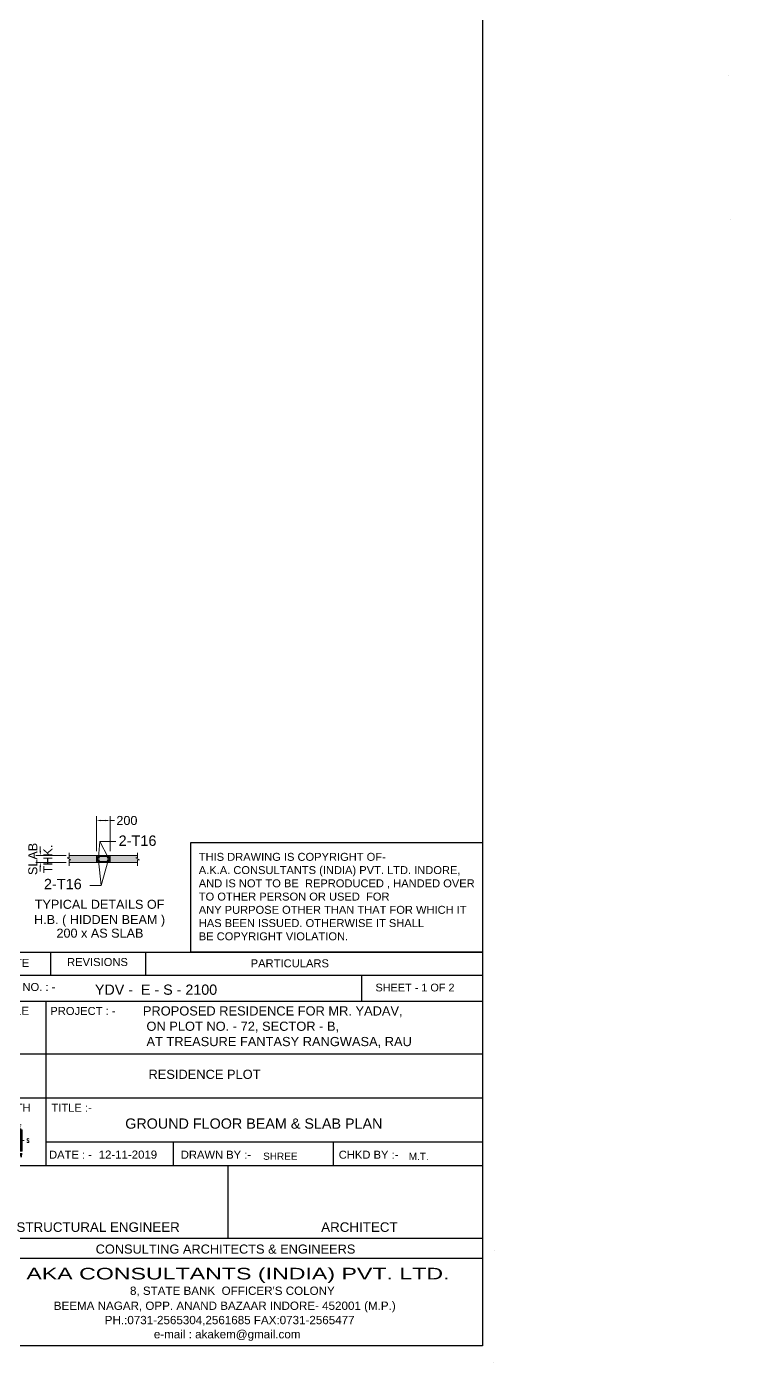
# Model space of a CAD drawing. Header units: metres. Extents: x 1689 to 2066, y 219 to 408.
# Drawn here: x 1721.46 to 1731.74, y 274.94 to 294.48 of the extents above; entities that cross this region are included whole.
import ezdxf
from ezdxf.enums import TextEntityAlignment as Align

# ---------------------------------------------------------------- set-up
doc = ezdxf.new("R2010")
doc.units = ezdxf.units.M
doc.header["$LTSCALE"] = 1.5
for name, color, linetype, lineweight in [('COL', 4, 'Continuous', 25), ('FORMAT - STR', 7, 'Continuous', 25), ('SECTION -  LINE - STR', 3, 'Continuous', 20)]:
    doc.layers.add(name, color=color, linetype=linetype, lineweight=lineweight)
doc.layers.add('LETTER', color=7, linetype='Continuous')
doc.layers.add('T-Text', color=7, linetype='Continuous')
doc.styles.add('A1', font='arial.ttf', dxfattribs={"height": 0.225})
doc.styles.add('PRADEEP - STR', font='swissel.ttf')
doc.styles.add('ROMAND', font='arial.ttf')
doc.styles.add('ROMANS', font='romans', dxfattribs={"width": 0.8})
doc.styles.add('ROMANT', font='romant', dxfattribs={"height": 0.4})
doc.styles.get("Standard").update_dxf_attribs({"font": 'arial.ttf', "height": 0.2})
doc.dimstyles.new('XYZ', dxfattribs={"dimtxt": 0.3, "dimasz": 0.2, "dimexe": 0.09, "dimexo": 0.0625, "dimgap": 0.09, "dimtad": 0, "dimdec": 0, "dimlfac": 1000, "dimzin": 0, "dimdsep": 46, "dimtxsty": 'Standard', "dimblk": 'OBLIQUE', "dimcen": 0.09, "dimclrd": 125, "dimclre": 125, "dimadec": 0, "dimazin": 0, "dimtfac": 1, "dimtdec": 0, "dimtofl": 0, "dimtmove": 0, "dimatfit": 3, "dimfxl": 1, "dimtolj": 1, "dimtzin": 0, "dimlwd": 13, "dimlwe": 13, "dimarcsym": 0})

# ---------------------------------------------------------------- blocks, each defined once
blk = doc.blocks.new('*X3')
at = {"color": 0}
for p, q in [((47703, 10031), (49939, 10031)), ((47703, 10000), (49939, 10000)), ((47703, 9969), (49939, 9969)), ((47703, 9906), (49939, 9906)), ((47703, 9875), (49939, 9875)), ((47712, 10188), (48065, 10188)), ((47765, 10219), (48088, 10219)), ((47818, 10250), (48113, 10250)), ((47870, 10281), (48140, 10281)), ((47923, 10312), (48170, 10312)), ((47975, 10344), (48203, 10344)), ((48028, 10375), (48240, 10375)), ((48081, 10406), (48281, 10406)), ((48133, 10438), (48327, 10438)), ((48186, 10469), (48380, 10469)), ((48238, 10500), (48444, 10500)), ((48291, 10531), (48524, 10531)), ((48343, 10562), (48641, 10562)), ((48396, 10594), (49241, 10594)), ((48449, 10625), (49189, 10625)), ((48501, 10656), (49136, 10656)), ((48554, 10688), (49084, 10688)), ((48606, 10719), (49031, 10719)), ((48659, 10750), (48978, 10750)), ((48712, 10781), (48926, 10781)), ((48764, 10812), (48873, 10812)), ((48817, 10844), (48821, 10844)), ((48996, 10562), (49294, 10562)), ((49114, 10531), (49347, 10531)), ((49194, 10500), (49399, 10500)), ((49257, 10469), (49452, 10469)), ((49310, 10438), (49504, 10438)), ((49357, 10406), (49557, 10406)), ((49398, 10375), (49609, 10375)), ((49434, 10344), (49662, 10344)), ((49467, 10312), (49715, 10312)), ((49497, 10281), (49767, 10281)), ((49525, 10250), (49820, 10250)), ((49550, 10219), (49872, 10219)), ((49572, 10188), (49925, 10188))]:
    blk.add_line(p, q, dxfattribs=at)
blk = doc.blocks.new('NORTH')
at = {"lineweight": 20}
for p, q in [((0.14, 1.8), (-0.52, 0.69)), ((0.14, 1.44), (0.14, 1.8)), ((0.14, -0.43), (-0.52, 0.69)), ((0.14, -0.07), (0.14, -0.43))]:
    blk.add_line(p, q, dxfattribs=at)
at = {"color": 1, "lineweight": 20}
blk.add_line((0.69, 0.69), (-0.88, 0.69), dxfattribs=at)
at = {"lineweight": 20}
for points in [[(0.27, 1.81), (0.37, 1.81), (0.37, -0.43), (0.27, -0.43)], [(0.41, -0.43), (0.41, 1.81), (0.47, 1.81), (0.47, -0.43)]]:
    blk.add_lwpolyline(points, close=True, dxfattribs=at)
for start, end in [(124.5364, 180), (180, 235.4636)]:
    blk.add_arc((0.66, 0.69), 0.92, start, end, dxfattribs=at)
at = {"lineweight": 20, "xscale": 0.001, "yscale": 0.001, "zscale": 0.001, "rotation": 90}
blk.add_blockref('*X3', (10.32, -48.13), dxfattribs=at)
at = {"color": 1, "lineweight": 20, "style": 'ROMANS'}
for s, width, p, p2 in [('E', 0.865261, (0.13, 1.91), (0.41, 1.91)), ('S', 0.865261, (0.94, 0.48), (1.22, 0.48)), ('W', 0.668611, (0.2, -1.03), (0.48, -1.03))]:
    blk.add_text(s, height=0.4, dxfattribs=dict(at, width=width)).set_placement(p, p2, align=Align.FIT)
at = {"color": 1, "lineweight": 20, "style": 'ROMANT', "width": 1.5}
blk.add_text('N', height=0.5, dxfattribs=at).set_placement((-1.64, 0.43))
blk = doc.blocks.new('A$C3A620828')
at = {"color": 125, "lineweight": 25, "ltscale": 100}
for p, q in [((0, 1.718), (-3.7121, 1.718)), ((0, 1.5691), (-3.6971, 1.5691)), ((0, 0.9176), (-3.6971, 0.9176))]:
    blk.add_line(p, q, dxfattribs=at)
at = {"layer": 'COL'}
for p, q in [((-3.7076, 3.8567), (-3.6971, 0.9176)), ((0, 1.9089), (0, 0.9176))]:
    blk.add_line(p, q, dxfattribs=at)
at = {"layer": 'Defpoints', "color": 1, "linetype": 'Continuous', "lineweight": 30}
blk.add_line((0.0859, 1.6321), (0.0859, 1.6321), dxfattribs=at)
at = {"layer": 'FORMAT - STR'}
for p, q in [((-3.7076, 3.8567), (0, 3.8567)), ((-3.2235, 3.8567), (-3.2235, 3.6848)), ((-2.5153, 3.8567), (-2.5153, 3.6848)), ((-3.7076, 3.6848), (0, 3.6848)), ((-0.9039, 3.6848), (-0.9039, 3.491)), ((-3.7076, 3.491), (0, 3.491)), ((-3.26, 3.491), (-3.26, 2.2624)), ((0, 3.0945), (-3.7076, 3.0945)), ((0, 2.7661), (-3.7076, 2.7661)), ((0, 2.4378), (-3.26, 2.4378)), ((-2.3101, 2.4378), (-2.3101, 2.2624)), ((-1.1142, 2.4378), (-1.1142, 2.2624)), ((0, 2.2624), (-3.7076, 2.2624)), ((-1.8982, 1.718), (-1.8982, 2.2624)), ((0, 1.718), (-3.7121, 1.718))]:
    blk.add_line(p, q, dxfattribs=at)
at = {"layer": 'FORMAT - STR', "ltscale": 3, "style": 'PRADEEP - STR'}
for s, height, p in [('DATE', 0.05974, (-3.6055, 3.7469)), ('REVISIONS', 0.05974, (-3.1013, 3.7536)), ('PARTICULARS', 0.059738, (-1.7311, 3.7438)), ('DRG. NO. : -', 0.059738, (-3.6657, 3.5672)), ('SCALE', 0.05974, (-3.6587, 3.3898)), ('PROJECT : -', 0.059738, (-3.226, 3.3882)), ('NORTH', 0.05974, (-3.6702, 2.6651)), ('TITLE :-', 0.05974, (-3.2177, 2.6653)), ('DATE : -', 0.05974, (-3.2353, 2.3148)), ('DRAWN BY :-    ', 0.059738, (-2.252, 2.3148)), ('CHKD BY :-', 0.05974, (-1.0738, 2.3148)), ('STRUCTURAL ENGINEER', 0.071364, (-3.4784, 1.7683)), ('ARCHITECT', 0.07136, (-1.2048, 1.7683))]:
    blk.add_text(s, height=height, dxfattribs=at).set_placement(p)
at = {"layer": 'FORMAT - STR', "color": 4, "ltscale": 3, "char_height": 0.068589, "width": 2.451607, "attachment_point": 1, "rotation": 0.00229, "style": 'PRADEEP - STR'}
for s, insert in [('\\pxql;{\\fArial|b0|i0|c0|p34;\\C256;PROPOSED RESIDENCE FOR MR. YADAV, \\P ON PLOT NO. - 72, SECTOR - B, \\P AT TREASURE FANTASY RANGWASA, RAU}', (-2.5351, 3.4526)), ('\\pxql;{\\fArial|b0|i0|c0|p34;\\C256;RESIDENCE PLOT}', (-2.4934, 2.9794))]:
    blk.add_mtext(s, dxfattribs=dict(at, insert=insert))
at = {"layer": 'T-Text', "ltscale": 3, "style": 'ROMAND'}
blk.add_text('CONSULTING ARCHITECTS & ENGINEERS ', height=0.068214, dxfattribs=at).set_placement((-2.8875, 1.6057))
at = {"layer": 'T-Text', "ltscale": 3, "style": 'ROMAND', "width": 1.424099}
blk.add_text('AKA CONSULTANTS (INDIA) PVT. LTD.', height=0.086818, rotation=0.00229, dxfattribs=at).set_placement((-3.4046, 1.4131), (-0.2472, 1.4132), align=Align.FIT)
at = {"layer": 'T-Text', "ltscale": 3, "style": 'A1'}
for s, p in [("8, STATE BANK  OFFICER'S COLONY", (-2.6314, 1.2978)), ('BEEMA NAGAR, OPP. ANAND BAZAAR INDORE- 452001 (M.P.)', (-3.1999, 1.1857)), ('PH.:0731-2565304,2561685 FAX:0731-2565477', (-2.8197, 1.0788)), ('e-mail : akakem@gmail.com', (-2.4533, 0.9733))]:
    blk.add_text(s, height=0.062013, rotation=0.00229, dxfattribs=at).set_placement(p)
blk = doc.blocks.new('DCDCVDCVZXCXZV')
at = {"layer": 'SECTION -  LINE - STR', "color": 2, "const_width": 0.0303, "flags": 128}
blk.add_lwpolyline([(-0.017, 0, 1), (0.017, 0, 1)], format="xyb", close=True, dxfattribs=at)
at = {"layer": 'SECTION -  LINE - STR', "color": 2}
blk.add_circle((0, 0), 0.0335, dxfattribs=at)
blk = doc.blocks.new('*D482')
at = {"layer": 'Defpoints', "color": 0, "transparency": 16777216}
for p in [(-1.366, 0.407), (-0.692, 0.407), (-0.692, 0.257)]:
    blk.add_point(p, dxfattribs=at)
at = {"layer": 'SECTION -  LINE - STR', "color": 2, "lineweight": 13, "transparency": 16777216}
for p, q in [((-1.366, 0.507), (-1.366, 0.607)), ((-1.366, 0.157), (-1.366, 0.057))]:
    blk.add_line(p, q, dxfattribs=at)
at = {"layer": 'SECTION -  LINE - STR', "color": 1, "lineweight": 13, "transparency": 16777216}
for p, q in [((-0.792, 0.407), (-1.466, 0.407)), ((-0.792, 0.257), (-1.466, 0.257))]:
    blk.add_line(p, q, dxfattribs=at)
at = {"layer": 'SECTION -  LINE - STR', "color": 2, "transparency": 16777216}
for points in [[(-1.383, 0.507), (-1.35, 0.507), (-1.366, 0.407)], [(-1.383, 0.157), (-1.35, 0.157), (-1.366, 0.257)]]:
    blk.add_solid(points, dxfattribs=at)
at = {"layer": 'SECTION -  LINE - STR', "color": 3, "transparency": 16777216, "insert": (-1.366, 0.332), "char_height": 0.2, "width": 0.68704, "attachment_point": 5, "rotation": 90}
blk.add_mtext('\\A1;SLAB \\PTHK.', dxfattribs=at)
blk = doc.blocks.new('_Oblique')
at = {"color": 0, "linetype": 'ByBlock', "lineweight": -2}
blk.add_line((-0.5, -0.5), (0.5, 0.5), dxfattribs=at)
blk = doc.blocks.new('*D483')
at = {"layer": 'Defpoints', "color": 0, "transparency": 16777216}
for p in [(0.18, 1.184), (-0.12, 0.407), (0.18, 0.407)]:
    blk.add_point(p, dxfattribs=at)
at = {"layer": 'SECTION -  LINE - STR', "color": 1, "lineweight": 13, "transparency": 16777216}
for p, q in [((-0.12, 0.507), (-0.12, 1.284)), ((0.18, 0.507), (0.18, 1.284))]:
    blk.add_line(p, q, dxfattribs=at)
at = {"layer": 'SECTION -  LINE - STR', "color": 2, "lineweight": 13, "transparency": 16777216}
for p, q in [((-0.02, 1.184), (0.08, 1.184)), ((0.18, 1.184), (0.28, 1.184))]:
    blk.add_line(p, q, dxfattribs=at)
at = {"layer": 'SECTION -  LINE - STR', "color": 2, "transparency": 16777216}
for points in [[(-0.02, 1.201), (-0.02, 1.168), (-0.12, 1.184)], [(0.08, 1.201), (0.08, 1.168), (0.18, 1.184)]]:
    blk.add_solid(points, dxfattribs=at)
at = {"layer": 'SECTION -  LINE - STR', "color": 3, "transparency": 16777216, "insert": (0.552, 1.184), "char_height": 0.2, "attachment_point": 5}
blk.add_mtext('\\A1;200', dxfattribs=at)
blk = doc.blocks.new('H.B. ( HIDDEN BEAM )')
at = {"layer": 'SECTION -  LINE - STR'}
h = blk.add_hatch(color=48, dxfattribs=at)
h.dxf.hatch_style = 1
h.paths.add_polyline_path([(-0.7296, 0.4066), (-0.7296, 0.3561), (-0.7688, 0.3561), (-0.6904, 0.3148), (-0.7296, 0.3148), (-0.7296, 0.2566), (0.7892, 0.2566), (0.7892, 0.3148), (0.8284, 0.3148), (0.75, 0.3561), (0.7892, 0.3561), (0.7892, 0.4066)])
at = {"layer": 'SECTION -  LINE - STR', "color": 3}
for p, q in [((-0.7296, 0.4066), (0.7892, 0.4066)), ((-0.7296, 0.2566), (0.7892, 0.2566))]:
    blk.add_line(p, q, dxfattribs=at)
at = {"layer": 'SECTION -  LINE - STR', "color": 3, "flags": 128}
for points in [[(-0.7296, 0.4705), (-0.7296, 0.3561), (-0.7688, 0.3561), (-0.6904, 0.3148), (-0.7296, 0.3148), (-0.7296, 0.1831)], [(0.7892, 0.4705), (0.7892, 0.3561), (0.75, 0.3561), (0.8284, 0.3148), (0.7892, 0.3148), (0.7892, 0.1831)]]:
    blk.add_lwpolyline(points, dxfattribs=at)
at = {"layer": 'SECTION -  LINE - STR', "color": 3}
blk.add_lwpolyline([(-0.1202, 0.2566), (0.1798, 0.2566), (0.1798, 0.4066), (-0.1202, 0.4066)], close=True, dxfattribs=at)
at = {"layer": 'SECTION -  LINE - STR', "color": 6}
blk.add_lwpolyline([(-0.0906, 0.2762), (0.1501, 0.2762, 0.4142136), (0.1601, 0.2862), (0.1601, 0.3769, 0.4142136), (0.1501, 0.3869), (-0.0906, 0.3869, 0.4142136), (-0.1006, 0.3769), (-0.1006, 0.2862, 0.4142136)], format="xyb", close=True, dxfattribs=at)
at = {"layer": 'SECTION -  LINE - STR', "color": 2, "yscale": 0.3919999999999998, "zscale": 0.3919999999999998}
for p, xscale in [((-0.0786, 0.3649), 0.3919999999999998), ((0.1381, 0.3649), -0.3919999999999998)]:
    blk.add_blockref('DCDCVDCVZXCXZV', p, dxfattribs=dict(at, xscale=xscale))
at = {"layer": 'SECTION -  LINE - STR', "color": 2, "yscale": 0.3919999999999998, "zscale": 0.3919999999999998, "rotation": 180}
for p, xscale in [((-0.0786, 0.2982), -0.3919999999999998), ((0.1381, 0.2982), 0.3919999999999998)]:
    blk.add_blockref('DCDCVDCVZXCXZV', p, dxfattribs=dict(at, xscale=xscale))
at = {"layer": 'SECTION -  LINE - STR', "color": 6, "style": 'PRADEEP - STR'}
for p in [(0.368, 0.6223), (-1.2869, -0.3388)]:
    blk.add_text('2-T16', height=0.23, dxfattribs=at).set_placement(p)
at = {"layer": 'SECTION -  LINE - STR', "color": 2, "style": 'PRADEEP - STR'}
for s, p in [('TYPICAL DETAILS OF', (-0.0533, -0.7731)), ('H.B. ( HIDDEN BEAM )', (-0.0533, -1.1117)), ('200 x AS SLAB', (-0.0452, -1.4127))]:
    blk.add_text(s, height=0.2, dxfattribs=at).set_placement(p, align=Align.CENTER)
at = {"layer": 'SECTION -  LINE - STR', "color": 3}
dim = blk.add_linear_dim(base=(0.1798, 1.1842), p1=(-0.1202, 0.4066), p2=(0.1798, 0.4066), text='200', dimstyle='XYZ', override={"dimtxt": 0.15, "dimasz": 0.1, "dimexe": 0.1, "dimexo": 0.1, "dimgap": 0.05, "dimsah": 1, "dimdle": 0.1, "dimclrd": 2, "dimclre": 1, "dimclrt": 3, "dimfxl": 100}, dxfattribs=at)
dim.commit()
dim.dimension.update_dxf_attribs({"geometry": '*D483', "text_midpoint": (0.5521, 1.1842)})
dim = blk.add_linear_dim(base=(-1.3662, 0.4066), p1=(-0.6916, 0.2566), p2=(-0.6916, 0.4066), angle=90, text='SLAB \\PTHK.', dimstyle='XYZ', override={"dimtxt": 0.15, "dimasz": 0.1, "dimexe": 0.1, "dimexo": 0.1, "dimgap": 0.05, "dimsah": 1, "dimdle": 0.1, "dimclrd": 2, "dimclre": 1, "dimclrt": 3, "dimfxl": 100}, dxfattribs=at)
dim.commit()
dim.dimension.update_dxf_attribs({"geometry": '*D482', "text_midpoint": (-1.3662, 0.3316), "dimtype": 128})
at = {"layer": 'SECTION -  LINE - STR', "color": 2}
for points in [[(-0.0786, 0.3649), (-0.0458, 0.719), (0.3059, 0.719)], [(0.1381, 0.3649), (-0.0458, 0.719), (0.3059, 0.719)], [(0.1381, 0.2982), (-0.0206, -0.2584), (-0.2701, -0.2584)], [(-0.0786, 0.2982), (-0.0206, -0.2584), (-0.2701, -0.2584)]]:
    blk.add_leader(points, dimstyle='XYZ', override={"dimasz": 0.05, "dimclrd": 2, "dimldrblk": 'Origin2', "dimlwd": 9}, dxfattribs=at)

msp = doc.modelspace()

# ---------------------------------------------------------------- linework, layer by layer
at = {"layer": 'COL'}
msp.add_lwpolyline([(1723.85843, 282.54474), (1728.12242, 282.54474), (1728.12242, 280.94091), (1723.85843, 280.94091)], close=True, dxfattribs=at)
at = {"layer": 'Defpoints', "color": 1, "linetype": 'Continuous', "lineweight": 30}
for p, q in [((1731.71738, 293.771), (1731.71738, 293.771)), ((1731.7423, 291.66462), (1731.7423, 291.66462)), ((1728.27908, 274.94121), (1728.27908, 274.94121))]:
    msp.add_line(p, q, dxfattribs=at)
at = {"layer": 'FORMAT - STR'}
msp.add_lwpolyline([(1698.42242, 317.18235), (1728.12242, 317.18235), (1728.12242, 275.18235), (1698.42242, 275.18235)], close=True, dxfattribs=at)

# ---------------------------------------------------------------- block references
at = {"layer": 'COL', "xscale": 1.959342842447825, "yscale": 1.959342842447825, "zscale": 1.959342842447825}
msp.add_blockref('A$C3A620828', (1728.12242, 273.3844), dxfattribs=at)
at = {"layer": 'LETTER', "color": 7, "xscale": 0.1413310012124444, "yscale": 0.1413310012124444, "zscale": 0.1413310012124444}
msp.add_blockref('NORTH', (1721.32294, 278.08873), dxfattribs=at)
at = {"layer": 'SECTION -  LINE - STR', "linetype": 'Continuous', "xscale": 0.6600000000000001, "yscale": 0.6600000000000001, "zscale": 0.6600000000000001}
msp.add_blockref('H.B. ( HIDDEN BEAM )', (1722.55721, 282.08621), dxfattribs=at)

# ---------------------------------------------------------------- texts
at = {"layer": 'FORMAT - STR', "color": 4, "ltscale": 3, "style": 'PRADEEP - STR'}
msp.add_text('YDV -  E - S - 2100', height=0.1494753, rotation=0.002289, dxfattribs=at).set_placement((1722.45379, 280.3183))
at = {"layer": 'FORMAT - STR', "color": 1, "ltscale": 3, "style": 'PRADEEP - STR'}
for s, height, p in [('SHEET - 1 OF 2', 0.1136326, (1726.55567, 280.36736)), ('M.T.', 0.104633, (1727.04188, 277.90116))]:
    msp.add_text(s, height=height, dxfattribs=at).set_placement(p)
at = {"layer": 'FORMAT - STR', "color": 1, "style": 'PRADEEP - STR'}
msp.add_text('GROUND FLOOR BEAM & SLAB PLAN', height=0.15, rotation=0.002289, dxfattribs=at).set_placement((1724.77712, 278.35886), align=Align.CENTER)
at = {"layer": 'FORMAT - STR', "color": 4, "ltscale": 3, "style": 'PRADEEP - STR'}
msp.add_text('12-11-2019', height=0.119477, dxfattribs=at).set_placement((1722.50945, 277.91988))
at = {"layer": 'FORMAT - STR', "color": 50, "ltscale": 3, "style": 'PRADEEP - STR'}
msp.add_text('SHREE', height=0.104633, dxfattribs=at).set_placement((1724.91249, 277.90376))
at = {"layer": 'FORMAT - STR', "insert": (1723.97231, 282.39441), "char_height": 0.1162592, "width": 4.1426185, "attachment_point": 1, "style": 'PRADEEP - STR'}
msp.add_mtext('THIS DRAWING IS COPYRIGHT OF-\\PA.K.A. CONSULTANTS (INDIA) PVT. LTD. INDORE,\\PAND IS NOT TO BE  REPRODUCED , HANDED OVER TO OTHER PERSON OR USED  FOR \\PANY PURPOSE OTHER THAN THAT FOR WHICH IT HAS BEEN ISSUED. OTHERWISE IT SHALL\\PBE COPYRIGHT VIOLATION. ', dxfattribs=at)

doc.saveas('drawing.dxf')
